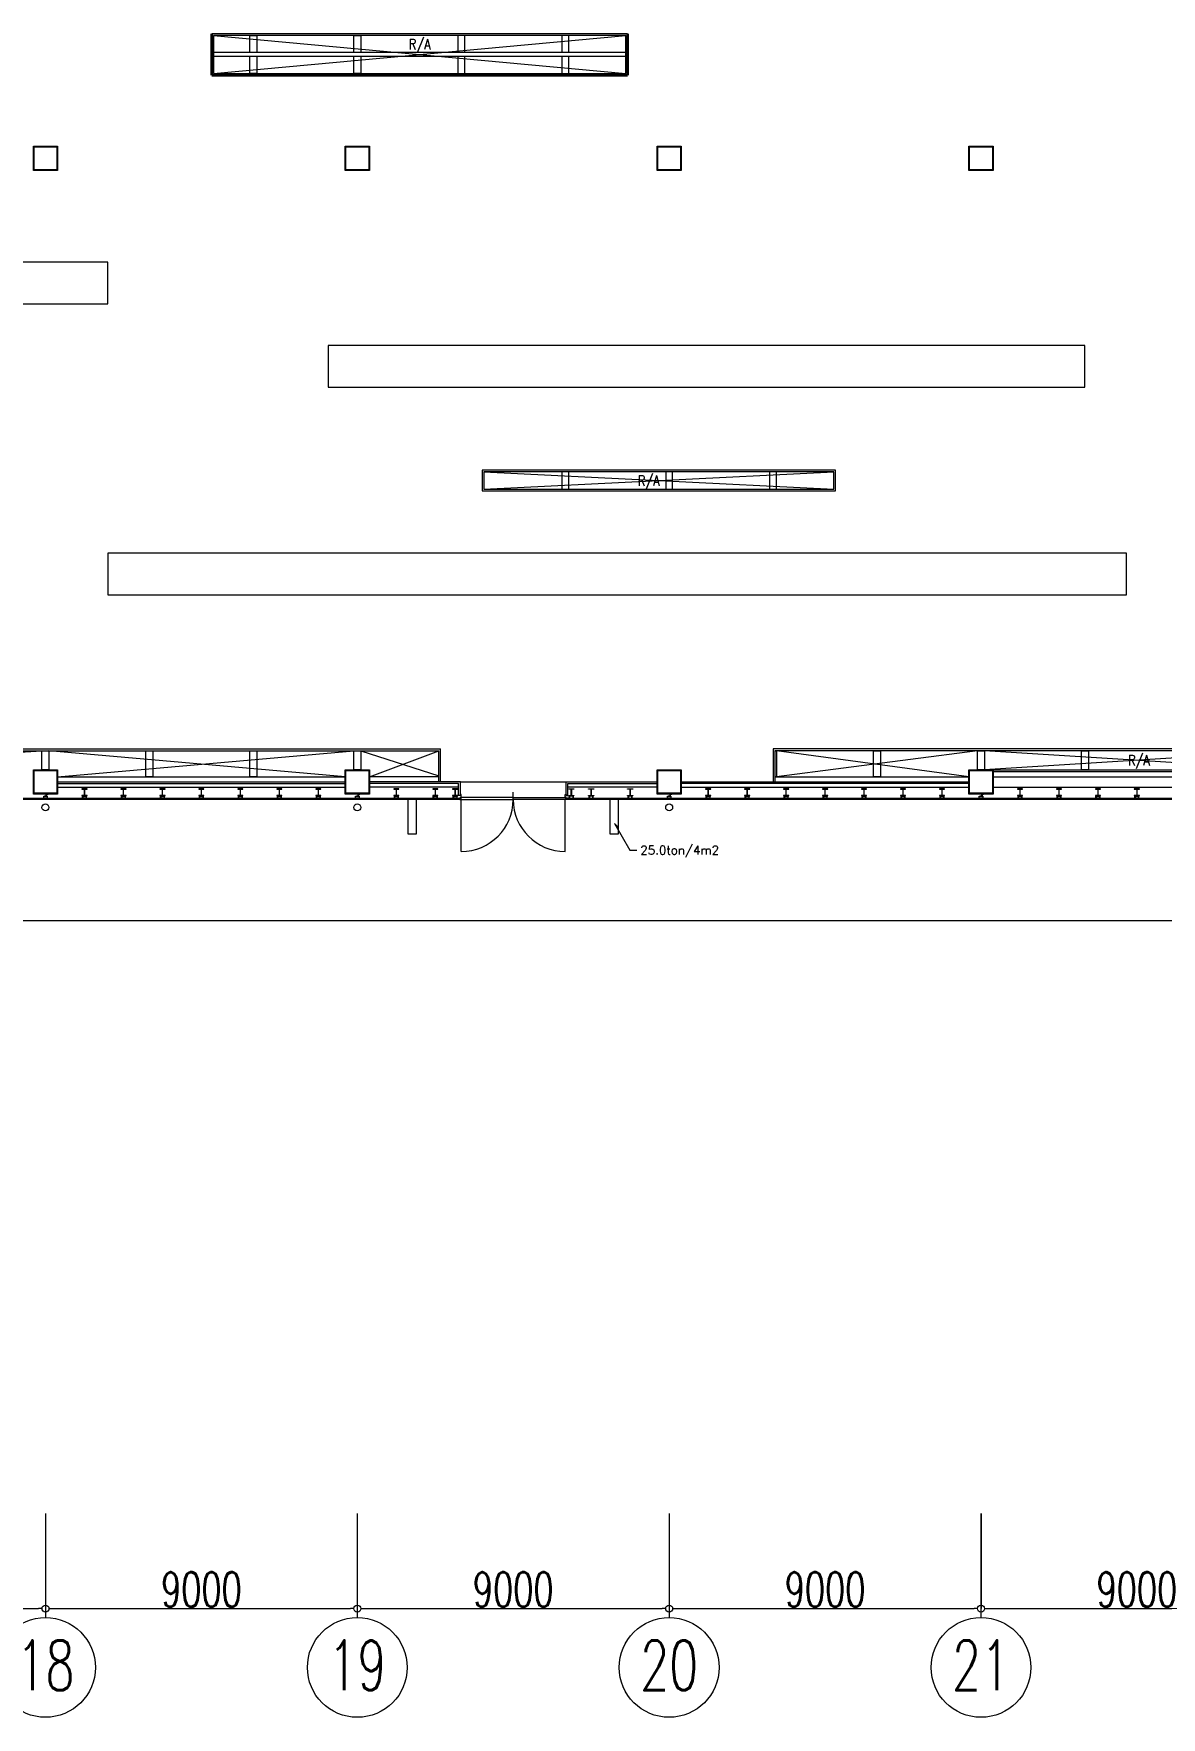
# Model space of a CAD drawing. Extents: x 225000 to 2157367, y 208400 to 840900.
# Drawn here: x 426586 to 459130, y 354198 to 402802 of the extents above; entities that cross this region are included whole.
import ezdxf
from ezdxf.enums import TextEntityAlignment as Align

# ---------------------------------------------------------------- set-up
doc = ezdxf.new("R2010")
doc.units = 0
doc.header["$LTSCALE"] = 10
doc.linetypes.add('Data Center Layout_L20$0$CENTER', pattern=[2, 1.25, -0.25, 0.25, -0.25])
for name, color, linetype in [('Data Center Layout_L20$0$98-DIM', 3, 'Continuous'), ('Data Center Layout_L20$0$99-DIM-100', 2, 'Continuous'), ('Data Center Layout_L20$0$MACHINE-DIM', 252, 'Continuous')]:
    doc.layers.add(name, color=color, linetype=linetype)
for name, color, linetype, lineweight in [('Data Center Layout_L20$0$ARC', 252, 'Continuous', 0), ('Data Center Layout_L20$0$FLAG', 3, 'Continuous', 0), ('Data Center Layout_L20$0$K-SIN', 252, 'Data Center Layout_L20$0$CENTER', 9), ('Data Center Layout_L20$0$SUGATA3', 252, 'Continuous', 0)]:
    doc.layers.add(name, color=color, linetype=linetype, lineweight=lineweight)
doc.styles.add('Data Center Layout_L20$0$ROMS', font='ROMANS.shx', dxfattribs={"bigfont": 'bigfont.shx'})
doc.styles.add('Data Center Layout_L20$0$型式1', font='simplex.shx', dxfattribs={"width": 0.68, "bigfont": 'chineset.shx'})
doc.dimstyles.new('Data Center Layout_L20$0$複本 93-DIM-400', dxfattribs={"dimtxt": 1000, "dimasz": 200, "dimexe": 0.1, "dimexo": 0, "dimgap": 50, "dimtad": 1, "dimdec": 0, "dimzin": 0, "dimdsep": 46, "dimtxsty": 'Data Center Layout_L20$0$型式1', "dimblk": 'Data Center Layout_L20$0$_DotBlank', "dimcen": 0.09, "dimadec": 0, "dimazin": 0, "dimtfac": 1, "dimtdec": 0, "dimtofl": 0, "dimtmove": 2, "dimatfit": 3, "dimldrblk": 'Data Center Layout_L20$0$_ArchTick', "dimfxl": 1, "dimtolj": 1, "dimtzin": 0, "dimlwd": 13, "dimlwe": 5, "dimarcsym": 0})

# ---------------------------------------------------------------- blocks, each defined once
blk = doc.blocks.new('Data Center Layout_L20$0$_DotBlank')
at = {"layer": 'Data Center Layout_L20$0$99-DIM-100', "color": 0, "lineweight": -2}
blk.add_line((-0.5, 0), (-1, 0), dxfattribs=at)
blk.add_circle((0, 0), 0.5, dxfattribs=at)
blk = doc.blocks.new('*D11')
at = {"layer": 'Data Center Layout_L20$0$98-DIM', "color": 0, "lineweight": 5, "transparency": 16777216}
for p, q in [((444926, 160078), (444926, 157336)), ((453926, 160078), (453926, 157336))]:
    blk.add_line(p, q, dxfattribs=at)
at = {"layer": 'Data Center Layout_L20$0$98-DIM', "color": 0, "lineweight": 13, "transparency": 16777216}
blk.add_line((445126, 157337), (453726, 157337), dxfattribs=at)
at = {"layer": 'DEFPOINTS', "color": 0, "transparency": 16777216}
for p in [(444926, 160078), (453926, 160078), (453926, 157337)]:
    blk.add_point(p, dxfattribs=at)
at = {"layer": 'Data Center Layout_L20$0$98-DIM', "color": 0, "lineweight": 13, "transparency": 16777216, "xscale": 200, "yscale": 200, "zscale": 200, "rotation": 180}
blk.add_blockref('Data Center Layout_L20$0$_DotBlank', (444926, 157337), dxfattribs=at)
at = {"layer": 'Data Center Layout_L20$0$98-DIM', "color": 0, "lineweight": 13, "transparency": 16777216, "xscale": 200, "yscale": 200, "zscale": 200}
blk.add_blockref('Data Center Layout_L20$0$_DotBlank', (453926, 157337), dxfattribs=at)
at = {"layer": 'Data Center Layout_L20$0$98-DIM', "color": 0, "transparency": 16777216, "insert": (449426, 157887), "char_height": 1000, "attachment_point": 5, "style": 'Data Center Layout_L20$0$型式1'}
blk.add_mtext('\\A1;9000', dxfattribs=at)
blk = doc.blocks.new('Data Center Layout_L20$0$_ArchTick')
at = {"layer": 'Data Center Layout_L20$0$MACHINE-DIM', "color": 0, "const_width": 0.15}
blk.add_lwpolyline([(-0.5, -0.5), (0.5, 0.5)], dxfattribs=at)
blk = doc.blocks.new('*D12')
at = {"layer": 'Data Center Layout_L20$0$98-DIM', "color": 0, "lineweight": 5, "transparency": 16777216}
for p, q in [((453926, 160078), (453926, 157336)), ((462926, 160078), (462926, 157336))]:
    blk.add_line(p, q, dxfattribs=at)
at = {"layer": 'Data Center Layout_L20$0$98-DIM', "color": 0, "lineweight": 13, "transparency": 16777216}
blk.add_line((454126, 157337), (462726, 157337), dxfattribs=at)
at = {"layer": 'DEFPOINTS', "color": 0, "transparency": 16777216}
for p in [(453926, 160078), (462926, 160078), (462926, 157337)]:
    blk.add_point(p, dxfattribs=at)
at = {"layer": 'Data Center Layout_L20$0$98-DIM', "color": 0, "lineweight": 13, "transparency": 16777216, "xscale": 200, "yscale": 200, "zscale": 200, "rotation": 180}
blk.add_blockref('Data Center Layout_L20$0$_DotBlank', (453926, 157337), dxfattribs=at)
at = {"layer": 'Data Center Layout_L20$0$98-DIM', "color": 0, "lineweight": 13, "transparency": 16777216, "xscale": 200, "yscale": 200, "zscale": 200}
blk.add_blockref('Data Center Layout_L20$0$_DotBlank', (462926, 157337), dxfattribs=at)
at = {"layer": 'Data Center Layout_L20$0$98-DIM', "color": 0, "transparency": 16777216, "insert": (458426, 157887), "char_height": 1000, "attachment_point": 5, "style": 'Data Center Layout_L20$0$型式1'}
blk.add_mtext('\\A1;9000', dxfattribs=at)
blk = doc.blocks.new('*D15')
at = {"layer": 'Data Center Layout_L20$0$98-DIM', "color": 0, "lineweight": 5, "transparency": 16777216}
for p, q in [((426926, 160078), (426926, 157336)), ((435926, 160078), (435926, 157336))]:
    blk.add_line(p, q, dxfattribs=at)
at = {"layer": 'Data Center Layout_L20$0$98-DIM', "color": 0, "lineweight": 13, "transparency": 16777216}
blk.add_line((427126, 157337), (435726, 157337), dxfattribs=at)
at = {"layer": 'DEFPOINTS', "color": 0, "transparency": 16777216}
for p in [(426926, 160078), (435926, 160078), (435926, 157337)]:
    blk.add_point(p, dxfattribs=at)
at = {"layer": 'Data Center Layout_L20$0$98-DIM', "color": 0, "lineweight": 13, "transparency": 16777216, "xscale": 200, "yscale": 200, "zscale": 200, "rotation": 180}
blk.add_blockref('Data Center Layout_L20$0$_DotBlank', (426926, 157337), dxfattribs=at)
at = {"layer": 'Data Center Layout_L20$0$98-DIM', "color": 0, "lineweight": 13, "transparency": 16777216, "xscale": 200, "yscale": 200, "zscale": 200}
blk.add_blockref('Data Center Layout_L20$0$_DotBlank', (435926, 157337), dxfattribs=at)
at = {"layer": 'Data Center Layout_L20$0$98-DIM', "color": 0, "transparency": 16777216, "insert": (431426, 157887), "char_height": 1000, "attachment_point": 5, "style": 'Data Center Layout_L20$0$型式1'}
blk.add_mtext('\\A1;9000', dxfattribs=at)
blk = doc.blocks.new('*D17')
at = {"layer": 'Data Center Layout_L20$0$98-DIM', "color": 0, "lineweight": 5, "transparency": 16777216}
for p, q in [((417926, 160078), (417926, 157336)), ((426926, 160078), (426926, 157336))]:
    blk.add_line(p, q, dxfattribs=at)
at = {"layer": 'Data Center Layout_L20$0$98-DIM', "color": 0, "lineweight": 13, "transparency": 16777216}
blk.add_line((418126, 157337), (426726, 157337), dxfattribs=at)
at = {"layer": 'DEFPOINTS', "color": 0, "transparency": 16777216}
for p in [(417926, 160078), (426926, 160078), (426926, 157337)]:
    blk.add_point(p, dxfattribs=at)
at = {"layer": 'Data Center Layout_L20$0$98-DIM', "color": 0, "lineweight": 13, "transparency": 16777216, "xscale": 200, "yscale": 200, "zscale": 200, "rotation": 180}
blk.add_blockref('Data Center Layout_L20$0$_DotBlank', (417926, 157337), dxfattribs=at)
at = {"layer": 'Data Center Layout_L20$0$98-DIM', "color": 0, "lineweight": 13, "transparency": 16777216, "xscale": 200, "yscale": 200, "zscale": 200}
blk.add_blockref('Data Center Layout_L20$0$_DotBlank', (426926, 157337), dxfattribs=at)
at = {"layer": 'Data Center Layout_L20$0$98-DIM', "color": 0, "transparency": 16777216, "insert": (422426, 157887), "char_height": 1000, "attachment_point": 5, "style": 'Data Center Layout_L20$0$型式1'}
blk.add_mtext('\\A1;9000', dxfattribs=at)
blk = doc.blocks.new('*D33')
at = {"layer": 'Data Center Layout_L20$0$98-DIM', "color": 0, "lineweight": 5, "transparency": 16777216}
for p, q in [((435926, 160078), (435926, 157336)), ((444926, 160078), (444926, 157336))]:
    blk.add_line(p, q, dxfattribs=at)
at = {"layer": 'Data Center Layout_L20$0$98-DIM', "color": 0, "lineweight": 13, "transparency": 16777216}
blk.add_line((436126, 157337), (444726, 157337), dxfattribs=at)
at = {"layer": 'DEFPOINTS', "color": 0, "transparency": 16777216}
for p in [(435926, 160078), (444926, 160078), (444926, 157337)]:
    blk.add_point(p, dxfattribs=at)
at = {"layer": 'Data Center Layout_L20$0$98-DIM', "color": 0, "lineweight": 13, "transparency": 16777216, "xscale": 200, "yscale": 200, "zscale": 200, "rotation": 180}
blk.add_blockref('Data Center Layout_L20$0$_DotBlank', (435926, 157337), dxfattribs=at)
at = {"layer": 'Data Center Layout_L20$0$98-DIM', "color": 0, "lineweight": 13, "transparency": 16777216, "xscale": 200, "yscale": 200, "zscale": 200}
blk.add_blockref('Data Center Layout_L20$0$_DotBlank', (444926, 157337), dxfattribs=at)
at = {"layer": 'Data Center Layout_L20$0$98-DIM', "color": 0, "transparency": 16777216, "insert": (440426, 157887), "char_height": 1000, "attachment_point": 5, "style": 'Data Center Layout_L20$0$型式1'}
blk.add_mtext('\\A1;9000', dxfattribs=at)
blk = doc.blocks.new('Data Center Layout_L20')
at = {"layer": 'Data Center Layout_L20$0$ARC', "lineweight": 35}
for p, q in [((431725.59, 201602.31), (431725.59, 202802.31)), ((443725.59, 202802.31), (443725.59, 201602.31)), ((431725.59, 201602.31), (443725.59, 201602.31))]:
    blk.add_line(p, q, dxfattribs=at)
at = {"layer": 'Data Center Layout_L20$0$ARC'}
for p, q in [((431775.59, 201652.31), (443675.59, 202752.31)), ((431775.59, 202752.31), (443675.59, 201652.31)), ((439575.59, 189652.31), (449675.59, 190152.31)), ((439575.59, 190152.31), (449675.59, 189652.31)), ((413725.59, 182152.31), (438325.59, 182152.31)), ((413775.59, 182102.31), (438275.59, 182102.31)), ((418025.59, 181552.31), (426825.59, 182102.31)), ((435575.59, 181352.31), (427025.59, 182102.31)), ((427275.59, 181352.31), (435825.59, 182102.31)), ((436025.59, 182102.31), (438275.59, 181377.31)), ((436275.59, 181352.31), (438275.59, 182102.31)), ((438275.59, 181202.31), (438275.59, 182102.31)), ((438325.59, 181202.31), (438325.59, 182152.31)), ((465925.59, 182152.31), (447925.59, 182152.31)), ((447925.59, 182152.31), (447925.59, 181202.31)), ((465875.59, 182102.31), (447975.59, 182102.31)), ((447975.59, 182102.31), (447975.59, 181202.31)), ((453575.59, 181352.31), (448025.59, 182102.31)), ((453825.59, 182102.31), (448025.59, 181352.31)), ((462825.59, 181552.31), (454025.59, 182102.31)), ((462825.59, 182102.31), (454025.59, 181552.31)), ((427275.59, 181352.31), (435575.59, 181352.31)), ((438275.59, 181352.31), (436275.59, 181352.31)), ((447975.59, 181352.31), (453575.59, 181352.31)), ((454275.59, 181502.31), (462575.59, 181502.31)), ((454275.59, 181352.31), (462575.59, 181352.31)), ((427275.59, 181202.31), (435575.59, 181202.31)), ((427275.59, 181152.31), (435575.59, 181152.31)), ((427275.59, 181052.31), (435575.59, 181052.31)), ((438900.59, 181202.31), (436275.59, 181202.31)), ((438850.59, 181152.31), (436275.59, 181152.31)), ((438850.59, 181052.31), (436275.59, 181052.31)), ((438850.59, 180812.31), (438850.59, 181152.31)), ((438900.59, 180812.31), (438850.59, 180812.31)), ((438900.59, 180812.31), (438900.59, 181202.31)), ((440425.59, 180602.31), (440425.59, 180902.31)), ((441950.59, 181202.31), (444575.59, 181202.31)), ((441950.59, 180812.31), (441950.59, 181202.31)), ((441950.59, 180812.31), (442000.59, 180812.31)), ((442000.59, 180812.31), (442000.59, 181152.31)), ((442000.59, 181152.31), (444575.59, 181152.31)), ((444575.59, 181052.31), (442000.59, 181052.31)), ((453575.59, 181152.31), (445275.59, 181152.31)), ((445275.59, 181052.31), (453575.59, 181052.31)), ((454275.59, 181052.31), (462575.59, 181052.31)), ((418395.59, 180737.31), (438860.59, 180737.31)), ((418395.59, 180702.31), (438860.59, 180702.31)), ((438860.59, 180702.31), (438860.59, 180737.31)), ((438925.59, 179192.31), (438925.59, 180692.31)), ((441925.59, 179192.31), (441925.59, 180692.31)), ((441970.59, 180702.31), (462675.59, 180702.31)), ((441990.59, 180702.31), (441990.59, 180737.31)), ((441990.59, 180737.31), (462675.59, 180737.31))]:
    blk.add_line(p, q, dxfattribs=at)
at = {"layer": 'Data Center Layout_L20$0$ARC', "linetype": 'Continuous'}
for p, q in [((454275.59, 181552.31), (462575.59, 181552.31)), ((445275.59, 181202.31), (453575.59, 181202.31))]:
    blk.add_line(p, q, dxfattribs=at)
at = {"layer": 'Data Center Layout_L20$0$ARC'}
for points in [[(431725.59, 202802.31), (431725.59, 201602.31), (443725.59, 201602.31), (443725.59, 202802.31)], [(431775.59, 202752.31), (431775.59, 201652.31), (443675.59, 201652.31), (443675.59, 202752.31)], [(443675.59, 202140.31), (431775.59, 202140.31), (431775.59, 202264.31), (443675.59, 202264.31)], [(426575.59, 198852.31), (426575.59, 199552.31), (427275.59, 199552.31), (427275.59, 198852.31)], [(426595.59, 198872.31), (426595.59, 199532.31), (427255.59, 199532.31), (427255.59, 198872.31)], [(435575.59, 198852.31), (435575.59, 199552.31), (436275.59, 199552.31), (436275.59, 198852.31)], [(435595.59, 198872.31), (435595.59, 199532.31), (436255.59, 199532.31), (436255.59, 198872.31)], [(444575.59, 198852.31), (444575.59, 199552.31), (445275.59, 199552.31), (445275.59, 198852.31)], [(444595.59, 198872.31), (444595.59, 199532.31), (445255.59, 199532.31), (445255.59, 198872.31)], [(453575.59, 198852.31), (453575.59, 199552.31), (454275.59, 199552.31), (454275.59, 198852.31)], [(453595.59, 198872.31), (453595.59, 199532.31), (454255.59, 199532.31), (454255.59, 198872.31)], [(408325.59, 195002.31), (428725.59, 195002.31), (428725.59, 196202.31), (408325.59, 196202.31)], [(435080.59, 192602.31), (456925.59, 192602.31), (456925.59, 193802.31), (435080.59, 193802.31)], [(439525.59, 190202.31), (439525.59, 189602.31), (449725.59, 189602.31), (449725.59, 190202.31)], [(439575.59, 190152.31), (439575.59, 189652.31), (449675.59, 189652.31), (449675.59, 190152.31)], [(442025.59, 189652.31), (442025.59, 190152.31), (441825.59, 190152.31), (441825.59, 189652.31)], [(445025.59, 189652.31), (445025.59, 190152.31), (444825.59, 190152.31), (444825.59, 189652.31)], [(448025.59, 189652.31), (448025.59, 190152.31), (447825.59, 190152.31), (447825.59, 189652.31)], [(428725.59, 186602.31), (458125.59, 186602.31), (458125.59, 187802.31), (428725.59, 187802.31)], [(426825.59, 182102.31), (427025.59, 182102.31), (427025.59, 181552.31), (426825.59, 181552.31)], [(429825.59, 182102.31), (430025.59, 182102.31), (430025.59, 181352.31), (429825.59, 181352.31)], [(432825.59, 182102.31), (433025.59, 182102.31), (433025.59, 181352.31), (432825.59, 181352.31)], [(435825.59, 182102.31), (436025.59, 182102.31), (436025.59, 181552.31), (435825.59, 181552.31)], [(450825.59, 182102.31), (451025.59, 182102.31), (451025.59, 181352.31), (450825.59, 181352.31)], [(453825.59, 182102.31), (454025.59, 182102.31), (454025.59, 181552.31), (453825.59, 181552.31)], [(456825.59, 182102.31), (457025.59, 182102.31), (457025.59, 181552.31), (456825.59, 181552.31)], [(426575.59, 180852.31), (426575.59, 181552.31), (427275.59, 181552.31), (427275.59, 180852.31)], [(426595.59, 180872.31), (426595.59, 181532.31), (427255.59, 181532.31), (427255.59, 180872.31)], [(435575.59, 180852.31), (435575.59, 181552.31), (436275.59, 181552.31), (436275.59, 180852.31)], [(435595.59, 180872.31), (435595.59, 181532.31), (436255.59, 181532.31), (436255.59, 180872.31)], [(444575.59, 180852.31), (444575.59, 181552.31), (445275.59, 181552.31), (445275.59, 180852.31)], [(444595.59, 180872.31), (444595.59, 181532.31), (445255.59, 181532.31), (445255.59, 180872.31)], [(453575.59, 180852.31), (453575.59, 181552.31), (454275.59, 181552.31), (454275.59, 180852.31)], [(453595.59, 180872.31), (453595.59, 181532.31), (454255.59, 181532.31), (454255.59, 180872.31)], [(426900.59, 180787.31), (426950.59, 180787.31), (426950.59, 180837.31), (426944.59, 180837.31), (426944.59, 180793.31), (426900.59, 180793.31)], [(426950.59, 180802.31), (426950.59, 180852.31), (427000.59, 180852.31), (427000.59, 180846.31), (426956.59, 180846.31), (426956.59, 180802.31)], [(427975.59, 180802.31), (428125.59, 180802.31), (428125.59, 180811.31), (428053.59, 180811.31), (428053.59, 180993.31), (428125.59, 180993.31), (428125.59, 181002.31), (427975.59, 181002.31), (427975.59, 180993.31), (428047.59, 180993.31), (428047.59, 180811.31), (427975.59, 180811.31)], [(429100.59, 180802.31), (429250.59, 180802.31), (429250.59, 180811.31), (429178.59, 180811.31), (429178.59, 180993.31), (429250.59, 180993.31), (429250.59, 181002.31), (429100.59, 181002.31), (429100.59, 180993.31), (429172.59, 180993.31), (429172.59, 180811.31), (429100.59, 180811.31)], [(430225.59, 180802.31), (430375.59, 180802.31), (430375.59, 180811.31), (430303.59, 180811.31), (430303.59, 180993.31), (430375.59, 180993.31), (430375.59, 181002.31), (430225.59, 181002.31), (430225.59, 180993.31), (430297.59, 180993.31), (430297.59, 180811.31), (430225.59, 180811.31)], [(431350.59, 180802.31), (431500.59, 180802.31), (431500.59, 180811.31), (431428.59, 180811.31), (431428.59, 180993.31), (431500.59, 180993.31), (431500.59, 181002.31), (431350.59, 181002.31), (431350.59, 180993.31), (431422.59, 180993.31), (431422.59, 180811.31), (431350.59, 180811.31)], [(432475.59, 180802.31), (432625.59, 180802.31), (432625.59, 180811.31), (432553.59, 180811.31), (432553.59, 180993.31), (432625.59, 180993.31), (432625.59, 181002.31), (432475.59, 181002.31), (432475.59, 180993.31), (432547.59, 180993.31), (432547.59, 180811.31), (432475.59, 180811.31)], [(433600.59, 180802.31), (433750.59, 180802.31), (433750.59, 180811.31), (433678.59, 180811.31), (433678.59, 180993.31), (433750.59, 180993.31), (433750.59, 181002.31), (433600.59, 181002.31), (433600.59, 180993.31), (433672.59, 180993.31), (433672.59, 180811.31), (433600.59, 180811.31)], [(434725.59, 180802.31), (434875.59, 180802.31), (434875.59, 180811.31), (434803.59, 180811.31), (434803.59, 180993.31), (434875.59, 180993.31), (434875.59, 181002.31), (434725.59, 181002.31), (434725.59, 180993.31), (434797.59, 180993.31), (434797.59, 180811.31), (434725.59, 180811.31)], [(435900.59, 180787.31), (435950.59, 180787.31), (435950.59, 180837.31), (435944.59, 180837.31), (435944.59, 180793.31), (435900.59, 180793.31)], [(435950.59, 180802.31), (435950.59, 180852.31), (436000.59, 180852.31), (436000.59, 180846.31), (435956.59, 180846.31), (435956.59, 180802.31)], [(436975.59, 180802.31), (437125.59, 180802.31), (437125.59, 180811.31), (437053.59, 180811.31), (437053.59, 180993.31), (437125.59, 180993.31), (437125.59, 181002.31), (436975.59, 181002.31), (436975.59, 180993.31), (437047.59, 180993.31), (437047.59, 180811.31), (436975.59, 180811.31)], [(438100.59, 180802.31), (438250.59, 180802.31), (438250.59, 180811.31), (438178.59, 180811.31), (438178.59, 180993.31), (438250.59, 180993.31), (438250.59, 181002.31), (438100.59, 181002.31), (438100.59, 180993.31), (438172.59, 180993.31), (438172.59, 180811.31), (438100.59, 180811.31)], [(438675.59, 180802.31), (438825.59, 180802.31), (438825.59, 180811.31), (438753.59, 180811.31), (438753.59, 180993.31), (438825.59, 180993.31), (438825.59, 181002.31), (438675.59, 181002.31), (438675.59, 180993.31), (438747.59, 180993.31), (438747.59, 180811.31), (438675.59, 180811.31)], [(442175.59, 180802.31), (442025.59, 180802.31), (442025.59, 180811.31), (442097.59, 180811.31), (442097.59, 180993.31), (442025.59, 180993.31), (442025.59, 181002.31), (442175.59, 181002.31), (442175.59, 180993.31), (442103.59, 180993.31), (442103.59, 180811.31), (442175.59, 180811.31)], [(442750.59, 180802.31), (442600.59, 180802.31), (442600.59, 180811.31), (442672.59, 180811.31), (442672.59, 180993.31), (442600.59, 180993.31), (442600.59, 181002.31), (442750.59, 181002.31), (442750.59, 180993.31), (442678.59, 180993.31), (442678.59, 180811.31), (442750.59, 180811.31)], [(443875.59, 180802.31), (443725.59, 180802.31), (443725.59, 180811.31), (443797.59, 180811.31), (443797.59, 180993.31), (443725.59, 180993.31), (443725.59, 181002.31), (443875.59, 181002.31), (443875.59, 180993.31), (443803.59, 180993.31), (443803.59, 180811.31), (443875.59, 180811.31)], [(444900.59, 180787.31), (444950.59, 180787.31), (444950.59, 180837.31), (444944.59, 180837.31), (444944.59, 180793.31), (444900.59, 180793.31)], [(444950.59, 180802.31), (444950.59, 180852.31), (445000.59, 180852.31), (445000.59, 180846.31), (444956.59, 180846.31), (444956.59, 180802.31)], [(445975.59, 180802.31), (446125.59, 180802.31), (446125.59, 180811.31), (446053.59, 180811.31), (446053.59, 180993.31), (446125.59, 180993.31), (446125.59, 181002.31), (445975.59, 181002.31), (445975.59, 180993.31), (446047.59, 180993.31), (446047.59, 180811.31), (445975.59, 180811.31)], [(447100.59, 180802.31), (447250.59, 180802.31), (447250.59, 180811.31), (447178.59, 180811.31), (447178.59, 180993.31), (447250.59, 180993.31), (447250.59, 181002.31), (447100.59, 181002.31), (447100.59, 180993.31), (447172.59, 180993.31), (447172.59, 180811.31), (447100.59, 180811.31)], [(448225.59, 180802.31), (448375.59, 180802.31), (448375.59, 180811.31), (448303.59, 180811.31), (448303.59, 180993.31), (448375.59, 180993.31), (448375.59, 181002.31), (448225.59, 181002.31), (448225.59, 180993.31), (448297.59, 180993.31), (448297.59, 180811.31), (448225.59, 180811.31)], [(449350.59, 180802.31), (449500.59, 180802.31), (449500.59, 180811.31), (449428.59, 180811.31), (449428.59, 180993.31), (449500.59, 180993.31), (449500.59, 181002.31), (449350.59, 181002.31), (449350.59, 180993.31), (449422.59, 180993.31), (449422.59, 180811.31), (449350.59, 180811.31)], [(450475.59, 180802.31), (450625.59, 180802.31), (450625.59, 180811.31), (450553.59, 180811.31), (450553.59, 180993.31), (450625.59, 180993.31), (450625.59, 181002.31), (450475.59, 181002.31), (450475.59, 180993.31), (450547.59, 180993.31), (450547.59, 180811.31), (450475.59, 180811.31)], [(451600.59, 180802.31), (451750.59, 180802.31), (451750.59, 180811.31), (451678.59, 180811.31), (451678.59, 180993.31), (451750.59, 180993.31), (451750.59, 181002.31), (451600.59, 181002.31), (451600.59, 180993.31), (451672.59, 180993.31), (451672.59, 180811.31), (451600.59, 180811.31)], [(452725.59, 180802.31), (452875.59, 180802.31), (452875.59, 180811.31), (452803.59, 180811.31), (452803.59, 180993.31), (452875.59, 180993.31), (452875.59, 181002.31), (452725.59, 181002.31), (452725.59, 180993.31), (452797.59, 180993.31), (452797.59, 180811.31), (452725.59, 180811.31)], [(453900.59, 180787.31), (453950.59, 180787.31), (453950.59, 180837.31), (453944.59, 180837.31), (453944.59, 180793.31), (453900.59, 180793.31)], [(453950.59, 180802.31), (453950.59, 180852.31), (454000.59, 180852.31), (454000.59, 180846.31), (453956.59, 180846.31), (453956.59, 180802.31)], [(454975.59, 180802.31), (455125.59, 180802.31), (455125.59, 180811.31), (455053.59, 180811.31), (455053.59, 180993.31), (455125.59, 180993.31), (455125.59, 181002.31), (454975.59, 181002.31), (454975.59, 180993.31), (455047.59, 180993.31), (455047.59, 180811.31), (454975.59, 180811.31)], [(456100.59, 180802.31), (456250.59, 180802.31), (456250.59, 180811.31), (456178.59, 180811.31), (456178.59, 180993.31), (456250.59, 180993.31), (456250.59, 181002.31), (456100.59, 181002.31), (456100.59, 180993.31), (456172.59, 180993.31), (456172.59, 180811.31), (456100.59, 180811.31)], [(457225.59, 180802.31), (457375.59, 180802.31), (457375.59, 180811.31), (457303.59, 180811.31), (457303.59, 180993.31), (457375.59, 180993.31), (457375.59, 181002.31), (457225.59, 181002.31), (457225.59, 180993.31), (457297.59, 180993.31), (457297.59, 180811.31), (457225.59, 180811.31)], [(458350.59, 180802.31), (458500.59, 180802.31), (458500.59, 180811.31), (458428.59, 180811.31), (458428.59, 180993.31), (458500.59, 180993.31), (458500.59, 181002.31), (458350.59, 181002.31), (458350.59, 180993.31), (458422.59, 180993.31), (458422.59, 180811.31), (458350.59, 180811.31)], [(426875.59, 180787.31), (426975.59, 180787.31), (426975.59, 180737.31), (426875.59, 180737.31)], [(426915.59, 180702.31), (426935.59, 180702.31), (426935.59, 180737.31), (426915.59, 180737.31)], [(427994.59, 180752.31), (427994.59, 180802.31), (428044.59, 180802.31), (428044.59, 180796.31), (428000.59, 180796.31), (428000.59, 180752.31)], [(428000.59, 180787.31), (428100.59, 180787.31), (428100.59, 180737.31), (428000.59, 180737.31)], [(428106.59, 180752.31), (428106.59, 180802.31), (428056.59, 180802.31), (428056.59, 180796.31), (428100.59, 180796.31), (428100.59, 180752.31)], [(429119.59, 180752.31), (429119.59, 180802.31), (429169.59, 180802.31), (429169.59, 180796.31), (429125.59, 180796.31), (429125.59, 180752.31)], [(429125.59, 180787.31), (429225.59, 180787.31), (429225.59, 180737.31), (429125.59, 180737.31)], [(429231.59, 180752.31), (429231.59, 180802.31), (429181.59, 180802.31), (429181.59, 180796.31), (429225.59, 180796.31), (429225.59, 180752.31)], [(430244.59, 180752.31), (430244.59, 180802.31), (430294.59, 180802.31), (430294.59, 180796.31), (430250.59, 180796.31), (430250.59, 180752.31)], [(430250.59, 180787.31), (430350.59, 180787.31), (430350.59, 180737.31), (430250.59, 180737.31)], [(430356.59, 180752.31), (430356.59, 180802.31), (430306.59, 180802.31), (430306.59, 180796.31), (430350.59, 180796.31), (430350.59, 180752.31)], [(431369.59, 180752.31), (431369.59, 180802.31), (431419.59, 180802.31), (431419.59, 180796.31), (431375.59, 180796.31), (431375.59, 180752.31)], [(431375.59, 180787.31), (431475.59, 180787.31), (431475.59, 180737.31), (431375.59, 180737.31)], [(431481.59, 180752.31), (431481.59, 180802.31), (431431.59, 180802.31), (431431.59, 180796.31), (431475.59, 180796.31), (431475.59, 180752.31)], [(432494.59, 180752.31), (432494.59, 180802.31), (432544.59, 180802.31), (432544.59, 180796.31), (432500.59, 180796.31), (432500.59, 180752.31)], [(432500.59, 180787.31), (432600.59, 180787.31), (432600.59, 180737.31), (432500.59, 180737.31)], [(432606.59, 180752.31), (432606.59, 180802.31), (432556.59, 180802.31), (432556.59, 180796.31), (432600.59, 180796.31), (432600.59, 180752.31)], [(433619.59, 180752.31), (433619.59, 180802.31), (433669.59, 180802.31), (433669.59, 180796.31), (433625.59, 180796.31), (433625.59, 180752.31)], [(433625.59, 180787.31), (433725.59, 180787.31), (433725.59, 180737.31), (433625.59, 180737.31)], [(433731.59, 180752.31), (433731.59, 180802.31), (433681.59, 180802.31), (433681.59, 180796.31), (433725.59, 180796.31), (433725.59, 180752.31)], [(434744.59, 180752.31), (434744.59, 180802.31), (434794.59, 180802.31), (434794.59, 180796.31), (434750.59, 180796.31), (434750.59, 180752.31)], [(434750.59, 180787.31), (434850.59, 180787.31), (434850.59, 180737.31), (434750.59, 180737.31)], [(434856.59, 180752.31), (434856.59, 180802.31), (434806.59, 180802.31), (434806.59, 180796.31), (434850.59, 180796.31), (434850.59, 180752.31)], [(435875.59, 180787.31), (435975.59, 180787.31), (435975.59, 180737.31), (435875.59, 180737.31)], [(435915.59, 180702.31), (435935.59, 180702.31), (435935.59, 180737.31), (435915.59, 180737.31)], [(436994.59, 180752.31), (436994.59, 180802.31), (437044.59, 180802.31), (437044.59, 180796.31), (437000.59, 180796.31), (437000.59, 180752.31)], [(437000.59, 180787.31), (437100.59, 180787.31), (437100.59, 180737.31), (437000.59, 180737.31)], [(437106.59, 180752.31), (437106.59, 180802.31), (437056.59, 180802.31), (437056.59, 180796.31), (437100.59, 180796.31), (437100.59, 180752.31)], [(438119.59, 180752.31), (438119.59, 180802.31), (438169.59, 180802.31), (438169.59, 180796.31), (438125.59, 180796.31), (438125.59, 180752.31)], [(438125.59, 180787.31), (438225.59, 180787.31), (438225.59, 180737.31), (438125.59, 180737.31)], [(438231.59, 180752.31), (438231.59, 180802.31), (438181.59, 180802.31), (438181.59, 180796.31), (438225.59, 180796.31), (438225.59, 180752.31)], [(438694.59, 180752.31), (438694.59, 180802.31), (438744.59, 180802.31), (438744.59, 180796.31), (438700.59, 180796.31), (438700.59, 180752.31)], [(438700.59, 180787.31), (438800.59, 180787.31), (438800.59, 180737.31), (438700.59, 180737.31)], [(438806.59, 180752.31), (438806.59, 180802.31), (438756.59, 180802.31), (438756.59, 180796.31), (438800.59, 180796.31), (438800.59, 180752.31)], [(438910.59, 180692.31), (440425.59, 180692.31), (440425.59, 180752.31), (438910.59, 180752.31)], [(441940.59, 180692.31), (440425.59, 180692.31), (440425.59, 180752.31), (441940.59, 180752.31)], [(442044.59, 180752.31), (442044.59, 180802.31), (442094.59, 180802.31), (442094.59, 180796.31), (442050.59, 180796.31), (442050.59, 180752.31)], [(442150.59, 180787.31), (442050.59, 180787.31), (442050.59, 180737.31), (442150.59, 180737.31)], [(442156.59, 180752.31), (442156.59, 180802.31), (442106.59, 180802.31), (442106.59, 180796.31), (442150.59, 180796.31), (442150.59, 180752.31)], [(442619.59, 180752.31), (442619.59, 180802.31), (442669.59, 180802.31), (442669.59, 180796.31), (442625.59, 180796.31), (442625.59, 180752.31)], [(442725.59, 180787.31), (442625.59, 180787.31), (442625.59, 180737.31), (442725.59, 180737.31)], [(442731.59, 180752.31), (442731.59, 180802.31), (442681.59, 180802.31), (442681.59, 180796.31), (442725.59, 180796.31), (442725.59, 180752.31)], [(443744.59, 180752.31), (443744.59, 180802.31), (443794.59, 180802.31), (443794.59, 180796.31), (443750.59, 180796.31), (443750.59, 180752.31)], [(443850.59, 180787.31), (443750.59, 180787.31), (443750.59, 180737.31), (443850.59, 180737.31)], [(443856.59, 180752.31), (443856.59, 180802.31), (443806.59, 180802.31), (443806.59, 180796.31), (443850.59, 180796.31), (443850.59, 180752.31)], [(444875.59, 180787.31), (444975.59, 180787.31), (444975.59, 180737.31), (444875.59, 180737.31)], [(444915.59, 180702.31), (444935.59, 180702.31), (444935.59, 180737.31), (444915.59, 180737.31)], [(445994.59, 180752.31), (445994.59, 180802.31), (446044.59, 180802.31), (446044.59, 180796.31), (446000.59, 180796.31), (446000.59, 180752.31)], [(446000.59, 180787.31), (446100.59, 180787.31), (446100.59, 180737.31), (446000.59, 180737.31)], [(446106.59, 180752.31), (446106.59, 180802.31), (446056.59, 180802.31), (446056.59, 180796.31), (446100.59, 180796.31), (446100.59, 180752.31)], [(447119.59, 180752.31), (447119.59, 180802.31), (447169.59, 180802.31), (447169.59, 180796.31), (447125.59, 180796.31), (447125.59, 180752.31)], [(447125.59, 180787.31), (447225.59, 180787.31), (447225.59, 180737.31), (447125.59, 180737.31)], [(447231.59, 180752.31), (447231.59, 180802.31), (447181.59, 180802.31), (447181.59, 180796.31), (447225.59, 180796.31), (447225.59, 180752.31)], [(448244.59, 180752.31), (448244.59, 180802.31), (448294.59, 180802.31), (448294.59, 180796.31), (448250.59, 180796.31), (448250.59, 180752.31)], [(448250.59, 180787.31), (448350.59, 180787.31), (448350.59, 180737.31), (448250.59, 180737.31)], [(448356.59, 180752.31), (448356.59, 180802.31), (448306.59, 180802.31), (448306.59, 180796.31), (448350.59, 180796.31), (448350.59, 180752.31)], [(449369.59, 180752.31), (449369.59, 180802.31), (449419.59, 180802.31), (449419.59, 180796.31), (449375.59, 180796.31), (449375.59, 180752.31)], [(449375.59, 180787.31), (449475.59, 180787.31), (449475.59, 180737.31), (449375.59, 180737.31)], [(449481.59, 180752.31), (449481.59, 180802.31), (449431.59, 180802.31), (449431.59, 180796.31), (449475.59, 180796.31), (449475.59, 180752.31)], [(450494.59, 180752.31), (450494.59, 180802.31), (450544.59, 180802.31), (450544.59, 180796.31), (450500.59, 180796.31), (450500.59, 180752.31)], [(450500.59, 180787.31), (450600.59, 180787.31), (450600.59, 180737.31), (450500.59, 180737.31)], [(450606.59, 180752.31), (450606.59, 180802.31), (450556.59, 180802.31), (450556.59, 180796.31), (450600.59, 180796.31), (450600.59, 180752.31)], [(451619.59, 180752.31), (451619.59, 180802.31), (451669.59, 180802.31), (451669.59, 180796.31), (451625.59, 180796.31), (451625.59, 180752.31)], [(451625.59, 180787.31), (451725.59, 180787.31), (451725.59, 180737.31), (451625.59, 180737.31)], [(451731.59, 180752.31), (451731.59, 180802.31), (451681.59, 180802.31), (451681.59, 180796.31), (451725.59, 180796.31), (451725.59, 180752.31)], [(452744.59, 180752.31), (452744.59, 180802.31), (452794.59, 180802.31), (452794.59, 180796.31), (452750.59, 180796.31), (452750.59, 180752.31)], [(452750.59, 180787.31), (452850.59, 180787.31), (452850.59, 180737.31), (452750.59, 180737.31)], [(452856.59, 180752.31), (452856.59, 180802.31), (452806.59, 180802.31), (452806.59, 180796.31), (452850.59, 180796.31), (452850.59, 180752.31)], [(453875.59, 180787.31), (453975.59, 180787.31), (453975.59, 180737.31), (453875.59, 180737.31)], [(453915.59, 180702.31), (453935.59, 180702.31), (453935.59, 180737.31), (453915.59, 180737.31)], [(454994.59, 180752.31), (454994.59, 180802.31), (455044.59, 180802.31), (455044.59, 180796.31), (455000.59, 180796.31), (455000.59, 180752.31)], [(455000.59, 180787.31), (455100.59, 180787.31), (455100.59, 180737.31), (455000.59, 180737.31)], [(455106.59, 180752.31), (455106.59, 180802.31), (455056.59, 180802.31), (455056.59, 180796.31), (455100.59, 180796.31), (455100.59, 180752.31)], [(456119.59, 180752.31), (456119.59, 180802.31), (456169.59, 180802.31), (456169.59, 180796.31), (456125.59, 180796.31), (456125.59, 180752.31)], [(456125.59, 180787.31), (456225.59, 180787.31), (456225.59, 180737.31), (456125.59, 180737.31)], [(456231.59, 180752.31), (456231.59, 180802.31), (456181.59, 180802.31), (456181.59, 180796.31), (456225.59, 180796.31), (456225.59, 180752.31)], [(457244.59, 180752.31), (457244.59, 180802.31), (457294.59, 180802.31), (457294.59, 180796.31), (457250.59, 180796.31), (457250.59, 180752.31)], [(457250.59, 180787.31), (457350.59, 180787.31), (457350.59, 180737.31), (457250.59, 180737.31)], [(457356.59, 180752.31), (457356.59, 180802.31), (457306.59, 180802.31), (457306.59, 180796.31), (457350.59, 180796.31), (457350.59, 180752.31)], [(458369.59, 180752.31), (458369.59, 180802.31), (458419.59, 180802.31), (458419.59, 180796.31), (458375.59, 180796.31), (458375.59, 180752.31)], [(458375.59, 180787.31), (458475.59, 180787.31), (458475.59, 180737.31), (458375.59, 180737.31)], [(458481.59, 180752.31), (458481.59, 180802.31), (458431.59, 180802.31), (458431.59, 180796.31), (458475.59, 180796.31), (458475.59, 180752.31)]]:
    blk.add_lwpolyline(points, close=True, dxfattribs=at)
for points in [[(432825.59, 202264.31), (432825.59, 202752.31), (433025.59, 202752.31), (433025.59, 202264.31)], [(435825.59, 202264.31), (435825.59, 202752.31), (436025.59, 202752.31), (436025.59, 202264.31)], [(439025.59, 202264.31), (439025.59, 202752.31), (438825.59, 202752.31), (438825.59, 202264.31)], [(442025.59, 202264.31), (442025.59, 202752.31), (441825.59, 202752.31), (441825.59, 202264.31)], [(433025.59, 202140.31), (433025.59, 201652.31), (432825.59, 201652.31), (432825.59, 202140.31)], [(436025.59, 202140.31), (436025.59, 201652.31), (435825.59, 201652.31), (435825.59, 202140.31)], [(438825.59, 202140.31), (438825.59, 201652.31), (439025.59, 201652.31), (439025.59, 202140.31)], [(441825.59, 202140.31), (441825.59, 201652.31), (442025.59, 201652.31), (442025.59, 202140.31)], [(447975.59, 182102.31), (448025.59, 182102.31), (448025.59, 181352.31), (447975.59, 181352.31)], [(438880.59, 180717.31), (438880.59, 180692.31), (438905.59, 180692.31), (438905.59, 180757.31), (438925.59, 180757.31), (438925.59, 180842.31), (438900.59, 180842.31), (438900.59, 180817.31)], [(441970.59, 180717.31), (441970.59, 180692.31), (441945.59, 180692.31), (441945.59, 180757.31), (441925.59, 180757.31), (441925.59, 180842.31), (441950.59, 180842.31), (441950.59, 180817.31)], [(426888.09, 180700.31), (426918.09, 180700.31), (426918.09, 180716.31), (426933.09, 180716.31), (426933.09, 180700.31), (426963.09, 180700.31)], [(435888.09, 180700.31), (435918.09, 180700.31), (435918.09, 180716.31), (435933.09, 180716.31), (435933.09, 180700.31), (435963.09, 180700.31)], [(438880.59, 180717.31), (438860.59, 180737.31), (438880.59, 180737.31), (438880.59, 180717.31), (438860.59, 180717.31), (438860.59, 180737.31)], [(441970.59, 180717.31), (441990.59, 180737.31), (441970.59, 180737.31), (441970.59, 180717.31), (441990.59, 180717.31), (441990.59, 180737.31)], [(444888.09, 180700.31), (444918.09, 180700.31), (444918.09, 180716.31), (444933.09, 180716.31), (444933.09, 180700.31), (444963.09, 180700.31)], [(453888.09, 180700.31), (453918.09, 180700.31), (453918.09, 180716.31), (453933.09, 180716.31), (453933.09, 180700.31), (453963.09, 180700.31)], [(443453.65, 179900.05), (443347.59, 180006.12), (443794.34, 179232.32), (443994.34, 179232.32)]]:
    blk.add_lwpolyline(points, dxfattribs=at)
at = {"layer": 'Data Center Layout_L20$0$ARC', "linetype": 'Continuous'}
for points in [[(437388.09, 180702.31), (437388.09, 179702.31), (437638.09, 179702.31), (437638.09, 180702.31)], [(443213.09, 180702.31), (443213.09, 179702.31), (443463.09, 179702.31), (443463.09, 180702.31)]]:
    blk.add_lwpolyline(points, close=True, dxfattribs=at)
at = {"layer": 'Data Center Layout_L20$0$ARC'}
for points in [[(438880.59, 180702.31), (438880.59, 180717.31), (438860.59, 180717.31), (438860.59, 180702.31, -0.29445667)], [(441970.59, 180702.31), (441970.59, 180717.31), (441990.59, 180717.31), (441990.59, 180702.31, 0.29445667)]]:
    blk.add_lwpolyline(points, format="xyb", close=True, dxfattribs=at)
for centre in [(426925.59, 180466.06), (435925.59, 180466.06), (444925.59, 180466.06)]:
    blk.add_circle(centre, 100, dxfattribs=at)
for centre, start, end in [((438925.59, 180692.31), 270, 0), ((441925.59, 180692.31), 180, 270)]:
    blk.add_arc(centre, 1500, start, end, dxfattribs=at)
at = {"layer": 'Data Center Layout_L20$0$FLAG', "color": 4}
for p, q in [((426925.59, 160078.25), (426925.59, 157078.25)), ((435925.59, 160078.25), (435925.59, 157078.25)), ((444925.59, 160078.25), (444925.59, 157078.25)), ((453925.59, 160078.25), (453925.59, 157078.25))]:
    blk.add_line(p, q, dxfattribs=at)
for centre in [(426925.59, 155638.25), (435925.59, 155638.25), (444925.59, 155638.25), (453925.59, 155638.25)]:
    blk.add_circle(centre, 1440, dxfattribs=at)
at = {"layer": 'Data Center Layout_L20$0$K-SIN'}
blk.add_line((267679.92, 177202.31), (546925.59, 177202.31), dxfattribs=at)
at = {"layer": 'Data Center Layout_L20$0$SUGATA3'}
blk.add_line((438900.59, 181202.31), (441950.59, 181202.31), dxfattribs=at)
at = {"layer": 'Data Center Layout_L20$0$98-DIM', "style": 'Data Center Layout_L20$0$型式1', "width": 0.68}
for s, p in [('18', (426925.59, 156418.25)), ('19', (435925.59, 156418.25)), ('20', (444925.59, 156418.25)), ('21', (453925.59, 156418.25))]:
    blk.add_text(s, height=1440, dxfattribs=at).set_placement(p, align=Align.TOP_CENTER)
at = {"layer": 'Data Center Layout_L20$0$ARC', "style": 'Data Center Layout_L20$0$ROMS', "width": 0.8}
for p in [(437725.59, 202498.39), (444336.22, 189902.31), (458480.44, 181828.77)]:
    blk.add_text('R/A', height=300, dxfattribs=at).set_placement(p, align=Align.MIDDLE_CENTER)
at = {"layer": 'Data Center Layout_L20$0$ARC', "style": 'Data Center Layout_L20$0$ROMS'}
blk.add_text('25.0ton/4m2', height=250, dxfattribs=at).set_placement((444094.34, 179232.32), align=Align.MIDDLE_LEFT)
at = {"layer": 'Data Center Layout_L20$0$98-DIM'}
for base, p1, p2, picture, middle in [((426925.59, 157336.54), (417925.59, 160078.25), (426925.59, 160078.25), '*D17', (422425.59, 157886.54)), ((435925.59, 157336.54), (426925.59, 160078.25), (435925.59, 160078.25), '*D15', (431425.59, 157886.54)), ((444925.59, 157336.54), (435925.59, 160078.25), (444925.59, 160078.25), '*D33', (440425.59, 157886.54)), ((453925.59, 157336.54), (444925.59, 160078.25), (453925.59, 160078.25), '*D11', (449425.59, 157886.54)), ((462925.59, 157336.54), (453925.59, 160078.25), (462925.59, 160078.25), '*D12', (458425.59, 157886.54))]:
    dim = blk.add_linear_dim(base=base, p1=p1, p2=p2, dimstyle='Data Center Layout_L20$0$複本 93-DIM-400', dxfattribs=at)
    dim.commit()
    dim.dimension.update_dxf_attribs({"geometry": picture, "text_midpoint": middle})

msp = doc.modelspace()

# ---------------------------------------------------------------- block references
msp.add_blockref('Data Center Layout_L20', (0, 200000))

doc.saveas('drawing.dxf')
